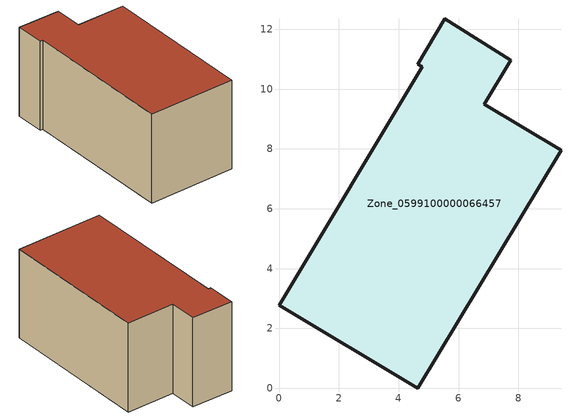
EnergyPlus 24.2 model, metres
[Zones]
Zone_0599100000066457
 floor ground (C_G): 4.63,0 0,2.78 4.78,10.74 4.63,10.83 5.54,12.35 7.74,10.96 6.86,9.5 9.42,7.96 z0
 wall outside (C_F): 0,2.78 4.63,0 9.42,7.96 6.86,9.5 7.74,10.96 5.54,12.35 4.63,10.83 4.78,10.74 0,2.78 z0:5.57
 roof outside (C_R): 5.54,12.35 4.63,10.83 4.78,10.74 0,2.78 4.63,0 9.42,7.96 6.86,9.5 7.74,10.96 z5.57
[BUILDING]
Pand.0599100000066457: North Axis=0; Terrain=City; Loads Convergence Tolerance Value=0.04; Temperature Convergence Tolerance Value=0.4; Solar Distribution=FullExterior; Maximum Number of Warmup Days=25; Minimum Number of Warmup Days=1
[Site:Location]
Rotterdam.The.Hague.AP_ZH_NLD Design_Conditions: Latitude=51.96; Longitude=4.45; Time Zone=1; Elevation=-4.5
[SITE:GROUNDTEMPERATURE:BUILDINGSURFACE]
18, 18, 18, 18, 18, 18, 18, 18, 18, 18, 18, 18
[MATERIAL] Thermal Absorptance=0.9; Solar Absorptance=0.7; Visible Absorptance=0.7
Name | Roughness | Thickness | Conductivity | Density | Specific Heat
G.TI.1975-1991 | MediumSmooth | 0.15 | 0.288461 | 540 | 1210
F.TI.1975-1991 | Rough | 0.3 | 0.230769 | 1920 | 840
R.TI.1975-1991 | MediumRough | 0.2 | 0.153846 | 1500 | 1000
[CONSTRUCTION]
C_G: G.TI.1975-1991
C_F: F.TI.1975-1991
C_R: R.TI.1975-1991
[ZONE]
Zone_0599100000066457: Type=1; Multiplier=1; Ceiling Height=Autocalculate; Volume=Autocalculate; Floor Area=autocalculate; Part of Total Floor Area=Yes
[ZONEINFILTRATION:DESIGNFLOWRATE]
Infil_Zone_0599100000066457: Zone or ZoneList or Space or SpaceList=Zone_0599100000066457; Schedule=AlwaysOn; Design Flow Rate Calculation Method=Flow/Area; Flow Rate per Floor Area=0.003; Constant Term Coefficient=1; Temperature Term Coefficient=0; Velocity Term Coefficient=0; Velocity Squared Term Coefficient=0
[HVACTEMPLATE:ZONE:IDEALLOADSAIRSYSTEM]
Zone_0599100000066457: Maximum Heating Supply Air Temperature=50; Minimum Cooling Supply Air Temperature=13; Maximum Heating Supply Air Humidity Ratio=0.0156; Minimum Cooling Supply Air Humidity Ratio=0.0077; Heating Limit=NoLimit; Cooling Limit=NoLimit; Dehumidification Control Type=ConstantSensibleHeatRatio; Cooling Sensible Heat Ratio=0.7; Dehumidification Setpoint=60; Humidification Control Type=None; Humidification Setpoint=30; Outdoor Air Method=None; Outdoor Air Flow Rate per Person=0.00944; Outdoor Air Flow Rate per Zone Floor Area=0; Outdoor Air Flow Rate per Zone=0; Demand Controlled Ventilation Type=None; Outdoor Air Economizer Type=NoEconomizer; Heat Recovery Type=None; Sensible Heat Recovery Effectiveness=0.7; Latent Heat Recovery Effectiveness=0.65
[ZONECONTROL:THERMOSTAT]
ThermostatControl_Zone_0599100000066457: Zone or ZoneList=Zone_0599100000066457; Control Type Schedule=DualSetpointControlType; Control 1=Thermostat_Zone_0599100000066457; Temperature Difference Between Cutout And Setpoint=0
[THERMOSTATSETPOINT:DUALSETPOINT]
Thermostat_Zone_0599100000066457: Heating Setpoint Temperature Schedule=HeatingSetpoint_Zone_0599100000066457; Cooling Setpoint Temperature Schedule=CoolingSetpoint_Zone_0599100000066457
[SCHEDULE:COMPACT]
HeatingSetpoint_Zone_0599100000066457: Through: 12/31, For: AllDays, Until: 24:00, 21
CoolingSetpoint_Zone_0599100000066457: Through: 12/31, For: AllDays, Until: 24:00, 24
DualSetpointControlType: Through: 12/31, For: AllDays, Until: 24:00, 4
AlwaysOn: Through: 12/31, For: AllDays, Until: 24:00, 1
